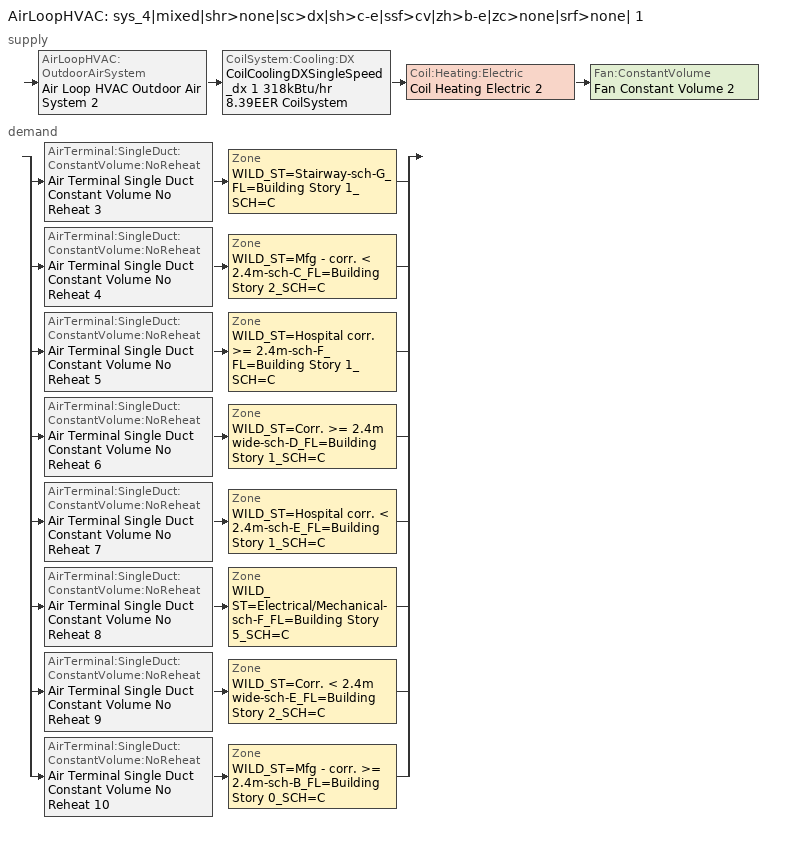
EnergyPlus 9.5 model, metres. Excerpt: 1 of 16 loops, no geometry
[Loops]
AirLoopHVAC 'sys_4|mixed|shr>none|sc>dx|sh>c-e|ssf>cv|zh>b-e|zc>none|srf>none| 1'
 supply: AirLoopHVAC:OutdoorAirSystem 'Air Loop HVAC Outdoor Air System 2' > CoilSystem:Cooling:DX 'CoilCoolingDXSingleSpeed_dx 1 318kBtu/hr 8.39EER CoilSystem' > Coil:Heating:Electric 'Coil Heating Electric 2' > Fan:ConstantVolume 'Fan Constant Volume 2'
 demand: split
  | AirTerminal:SingleDuct:ConstantVolume:NoReheat 'Air Terminal Single Duct Constant Volume No Reheat 3' > Zone 'WILD_ST=Stairway-sch-G_FL=Building Story 1_SCH=C'
  | AirTerminal:SingleDuct:ConstantVolume:NoReheat 'Air Terminal Single Duct Constant Volume No Reheat 4' > Zone 'WILD_ST=Mfg - corr. < 2.4m-sch-C_FL=Building Story 2_SCH=C'
  | AirTerminal:SingleDuct:ConstantVolume:NoReheat 'Air Terminal Single Duct Constant Volume No Reheat 5' > Zone 'WILD_ST=Hospital corr. >= 2.4m-sch-F_FL=Building Story 1_SCH=C'
  | AirTerminal:SingleDuct:ConstantVolume:NoReheat 'Air Terminal Single Duct Constant Volume No Reheat 6' > Zone 'WILD_ST=Corr. >= 2.4m wide-sch-D_FL=Building Story 1_SCH=C'
  | AirTerminal:SingleDuct:ConstantVolume:NoReheat 'Air Terminal Single Duct Constant Volume No Reheat 7' > Zone 'WILD_ST=Hospital corr. < 2.4m-sch-E_FL=Building Story 1_SCH=C'
  | AirTerminal:SingleDuct:ConstantVolume:NoReheat 'Air Terminal Single Duct Constant Volume No Reheat 8' > Zone 'WILD_ST=Electrical/Mechanical-sch-F_FL=Building Story 5_SCH=C'
  | AirTerminal:SingleDuct:ConstantVolume:NoReheat 'Air Terminal Single Duct Constant Volume No Reheat 9' > Zone 'WILD_ST=Corr. < 2.4m wide-sch-E_FL=Building Story 2_SCH=C'
  | AirTerminal:SingleDuct:ConstantVolume:NoReheat 'Air Terminal Single Duct Constant Volume No Reheat 10' > Zone 'WILD_ST=Mfg - corr. >= 2.4m-sch-B_FL=Building Story 0_SCH=C'
[ZoneControl:Thermostat] Temperature Difference Between Cutout And Setpoint {deltaC}=0
Name | Zone or ZoneList | Control Type Schedule | Control 1
WILD_ST=Corr. < 2.4m wide-sch-E_FL=Building Story 2_SCH=C Thermostat | WILD_ST=Corr. < 2.4m wide-sch-E_FL=Building Story 2_SCH=C | WILD_ST=Corr. < 2.4m wide-sch-E_FL=Building Story 2_SCH=C Thermostat Schedule | Space Function Corr. < 2.4m wide-sch-C Thermostat 1
WILD_ST=Corr. >= 2.4m wide-sch-D_FL=Building Story 1_SCH=C Thermostat | WILD_ST=Corr. >= 2.4m wide-sch-D_FL=Building Story 1_SCH=C | WILD_ST=Corr. >= 2.4m wide-sch-D_FL=Building Story 1_SCH=C Thermostat Schedule | Space Function Corr. >= 2.4m wide-sch-C Thermostat 1
WILD_ST=Electrical/Mechanical-sch-F_FL=Building Story 5_SCH=C Thermostat | WILD_ST=Electrical/Mechanical-sch-F_FL=Building Story 5_SCH=C | WILD_ST=Electrical/Mechanical-sch-F_FL=Building Story 5_SCH=C Thermostat Schedule | Space Function Electrical/Mechanical-sch-C Thermostat 1
WILD_ST=Hospital corr. < 2.4m-sch-E_FL=Building Story 1_SCH=C Thermostat | WILD_ST=Hospital corr. < 2.4m-sch-E_FL=Building Story 1_SCH=C | WILD_ST=Hospital corr. < 2.4m-sch-E_FL=Building Story 1_SCH=C Thermostat Schedule | Space Function Hospital corr. < 2.4m-sch-C Thermostat 1
WILD_ST=Hospital corr. >= 2.4m-sch-F_FL=Building Story 1_SCH=C Thermostat | WILD_ST=Hospital corr. >= 2.4m-sch-F_FL=Building Story 1_SCH=C | WILD_ST=Hospital corr. >= 2.4m-sch-F_FL=Building Story 1_SCH=C Thermostat Schedule | Space Function Hospital corr. >= 2.4m-sch-C Thermostat 1
WILD_ST=Mfg - corr. < 2.4m-sch-C_FL=Building Story 2_SCH=C Thermostat | WILD_ST=Mfg - corr. < 2.4m-sch-C_FL=Building Story 2_SCH=C | WILD_ST=Mfg - corr. < 2.4m-sch-C_FL=Building Story 2_SCH=C Thermostat Schedule | Space Function Mfg - corr. < 2.4m-sch-C Thermostat 3
WILD_ST=Mfg - corr. >= 2.4m-sch-B_FL=Building Story 0_SCH=C Thermostat | WILD_ST=Mfg - corr. >= 2.4m-sch-B_FL=Building Story 0_SCH=C | WILD_ST=Mfg - corr. >= 2.4m-sch-B_FL=Building Story 0_SCH=C Thermostat Schedule | Space Function Mfg - corr. >= 2.4m-sch-C Thermostat 1
WILD_ST=Stairway-sch-G_FL=Building Story 1_SCH=C Thermostat | WILD_ST=Stairway-sch-G_FL=Building Story 1_SCH=C | WILD_ST=Stairway-sch-G_FL=Building Story 1_SCH=C Thermostat Schedule | Space Function Stairway-sch-C Thermostat 1
[ThermostatSetpoint:DualSetpoint] Heating Setpoint Temperature Schedule=NECB-C-Thermostat Setpoint-Heating; Cooling Setpoint Temperature Schedule=NECB-C-Thermostat Setpoint-Cooling
Space Function Corr. < 2.4m wide-sch-C Thermostat 1; Space Function Corr. >= 2.4m wide-sch-C Thermostat 1; Space Function Electrical/Mechanical-sch-C Thermostat 1; Space Function Hospital corr. < 2.4m-sch-C Thermostat 1; Space Function Hospital corr. >= 2.4m-sch-C Thermostat 1; Space Function Mfg - corr. < 2.4m-sch-C Thermostat 3; Space Function Mfg - corr. >= 2.4m-sch-C Thermostat 1; Space Function Stairway-sch-C Thermostat 1
[ZoneHVAC:Baseboard:Convective:Electric] Availability Schedule=Always On Discrete; Heating Design Capacity {W}=Autosize; Efficiency=1
Zone HVAC Baseboard Convective Electric 9; Zone HVAC Baseboard Convective Electric 6; Zone HVAC Baseboard Convective Electric 8; Zone HVAC Baseboard Convective Electric 7; Zone HVAC Baseboard Convective Electric 5; Zone HVAC Baseboard Convective Electric 4; Zone HVAC Baseboard Convective Electric 10; Zone HVAC Baseboard Convective Electric 3
[Coil:Heating:Electric]
Coil Heating Electric 2: Availability Schedule=Always On Discrete; Efficiency=1; Nominal Capacity {W}=Autosize
[Zone equipment]
WILD_ST=Corr. < 2.4m wide-sch-E_FL=Building Story 2_SCH=C: Zone HVAC Baseboard Convective Electric 9, Air Terminal Single Duct Constant Volume No Reheat 9
WILD_ST=Corr. >= 2.4m wide-sch-D_FL=Building Story 1_SCH=C: Zone HVAC Baseboard Convective Electric 6, Air Terminal Single Duct Constant Volume No Reheat 6
WILD_ST=Electrical/Mechanical-sch-F_FL=Building Story 5_SCH=C: Zone HVAC Baseboard Convective Electric 8, Air Terminal Single Duct Constant Volume No Reheat 8
WILD_ST=Hospital corr. < 2.4m-sch-E_FL=Building Story 1_SCH=C: Zone HVAC Baseboard Convective Electric 7, Air Terminal Single Duct Constant Volume No Reheat 7
WILD_ST=Hospital corr. >= 2.4m-sch-F_FL=Building Story 1_SCH=C: Zone HVAC Baseboard Convective Electric 5, Air Terminal Single Duct Constant Volume No Reheat 5
WILD_ST=Mfg - corr. < 2.4m-sch-C_FL=Building Story 2_SCH=C: Zone HVAC Baseboard Convective Electric 4, Air Terminal Single Duct Constant Volume No Reheat 4
WILD_ST=Mfg - corr. >= 2.4m-sch-B_FL=Building Story 0_SCH=C: Zone HVAC Baseboard Convective Electric 10, Air Terminal Single Duct Constant Volume No Reheat 10
WILD_ST=Stairway-sch-G_FL=Building Story 1_SCH=C: Zone HVAC Baseboard Convective Electric 3, Air Terminal Single Duct Constant Volume No Reheat 3
[Sizing:Zone] Zone Cooling Design Supply Air Temperature Input Method=TemperatureDifference; Zone Cooling Design Supply Air Temperature {C}=14; Zone Cooling Design Supply Air Temperature Difference {deltaC}=11; Zone Heating Design Supply Air Temperature Input Method=TemperatureDifference; Zone Heating Design Supply Air Temperature {C}=40; Zone Heating Design Supply Air Temperature Difference {deltaC}=21; Zone Cooling Design Supply Air Humidity Ratio {kgWater/kgDryAir}=0.0085; Zone Heating Design Supply Air Humidity Ratio {kgWater/kgDryAir}=0.008; Zone Heating Sizing Factor=1.3; Zone Cooling Sizing Factor=1.1; Cooling Design Air Flow Method=DesignDay; Cooling Design Air Flow Rate {m3/s}=0; Cooling Minimum Air Flow per Zone Floor Area {m3/s-m2}=0.000762; Cooling Minimum Air Flow {m3/s}=0; Cooling Minimum Air Flow Fraction=0; Heating Design Air Flow Method=DesignDay; Heating Design Air Flow Rate {m3/s}=0; Heating Maximum Air Flow per Zone Floor Area {m3/s-m2}=0.002032; Heating Maximum Air Flow {m3/s}=0.141576; Heating Maximum Air Flow Fraction=0.3; Account for Dedicated Outdoor Air System=No
Name | Design Specification Outdoor Air Object
WILD_ST=Corr. < 2.4m wide-sch-E_FL=Building Story 2_SCH=C | Space Function Corr. < 2.4m wide-sch-C Ventilation
WILD_ST=Corr. >= 2.4m wide-sch-D_FL=Building Story 1_SCH=C | Space Function Corr. >= 2.4m wide-sch-C Ventilation
WILD_ST=Electrical/Mechanical-sch-F_FL=Building Story 5_SCH=C | Space Function Electrical/Mechanical-sch-C Ventilation
WILD_ST=Hospital corr. < 2.4m-sch-E_FL=Building Story 1_SCH=C | Space Function Hospital corr. < 2.4m-sch-C Ventilation
WILD_ST=Hospital corr. >= 2.4m-sch-F_FL=Building Story 1_SCH=C | Space Function Hospital corr. >= 2.4m-sch-C Ventilation
WILD_ST=Mfg - corr. < 2.4m-sch-C_FL=Building Story 2_SCH=C | Space Function Mfg - corr. < 2.4m-sch-C Ventilation
WILD_ST=Mfg - corr. >= 2.4m-sch-B_FL=Building Story 0_SCH=C | Space Function Mfg - corr. >= 2.4m-sch-C Ventilation
WILD_ST=Stairway-sch-G_FL=Building Story 1_SCH=C | Space Function Stairway-sch-C Ventilation
[Controller:MechanicalVentilation]
Controller Mechanical Ventilation 2: Availability Schedule=sys_4|mixed|shr>none|sc>dx|sh>c-e|ssf>cv|zh>b-e|zc>none|srf>none| 1 Occ Sch; Demand Controlled Ventilation=No; System Outdoor Air Method=ZoneSum; Zone or ZoneList Name 1=WILD_ST=Corr. < 2.4m wide-sch-E_FL=Building Story 2_SCH=C; Design Specification Outdoor Air Object Name 1=Space Function Corr. < 2.4m wide-sch-C Ventilation; Zone or ZoneList Name 2=WILD_ST=Corr. >= 2.4m wide-sch-D_FL=Building Story 1_SCH=C; Design Specification Outdoor Air Object Name 2=Space Function Corr. >= 2.4m wide-sch-C Ventilation; Zone or ZoneList Name 3=WILD_ST=Electrical/Mechanical-sch-F_FL=Building Story 5_SCH=C; Design Specification Outdoor Air Object Name 3=Space Function Electrical/Mechanical-sch-C Ventilation; Zone or ZoneList Name 4=WILD_ST=Hospital corr. < 2.4m-sch-E_FL=Building Story 1_SCH=C; Design Specification Outdoor Air Object Name 4=Space Function Hospital corr. < 2.4m-sch-C Ventilation; Zone or ZoneList Name 5=WILD_ST=Hospital corr. >= 2.4m-sch-F_FL=Building Story 1_SCH=C; Design Specification Outdoor Air Object Name 5=Space Function Hospital corr. >= 2.4m-sch-C Ventilation; Zone or ZoneList Name 6=WILD_ST=Mfg - corr. < 2.4m-sch-C_FL=Building Story 2_SCH=C; Design Specification Outdoor Air Object Name 6=Space Function Mfg - corr. < 2.4m-sch-C Ventilation; Zone or ZoneList Name 7=WILD_ST=Mfg - corr. >= 2.4m-sch-B_FL=Building Story 0_SCH=C; Design Specification Outdoor Air Object Name 7=Space Function Mfg - corr. >= 2.4m-sch-C Ventilation; Zone or ZoneList Name 8=WILD_ST=Stairway-sch-G_FL=Building Story 1_SCH=C; Design Specification Outdoor Air Object Name 8=Space Function Stairway-sch-C Ventilation
[DesignSpecification:OutdoorAir] Outdoor Air Method=Sum; Outdoor Air Flow per Person {m3/s-person}=0; Outdoor Air Flow per Zone {m3/s}=0; Outdoor Air Flow Air Changes per Hour {1/hr}=0
Name | Outdoor Air Flow per Zone Floor Area {m3/s-m2}
Space Function Corr. < 2.4m wide-sch-C Ventilation; Space Function Corr. >= 2.4m wide-sch-C Ventilation; Space Function Electrical/Mechanical-sch-C Ventilation; Space Function Stairway-sch-C Ventilation | 0.000254
Space Function Hospital corr. < 2.4m-sch-C Ventilation; Space Function Hospital corr. >= 2.4m-sch-C Ventilation | 0.000508
Space Function Mfg - corr. < 2.4m-sch-C Ventilation; Space Function Mfg - corr. >= 2.4m-sch-C Ventilation | 0.00762
[AirTerminal:SingleDuct:ConstantVolume:NoReheat] Availability Schedule=Always On Discrete; Maximum Air Flow Rate {m3/s}=AutoSize
Air Terminal Single Duct Constant Volume No Reheat 9; Air Terminal Single Duct Constant Volume No Reheat 6; Air Terminal Single Duct Constant Volume No Reheat 8; Air Terminal Single Duct Constant Volume No Reheat 7; Air Terminal Single Duct Constant Volume No Reheat 5; Air Terminal Single Duct Constant Volume No Reheat 4; Air Terminal Single Duct Constant Volume No Reheat 10; Air Terminal Single Duct Constant Volume No Reheat 3
[Fan:ConstantVolume]
Fan Constant Volume 2: Availability Schedule=sys_4|mixed|shr>none|sc>dx|sh>c-e|ssf>cv|zh>b-e|zc>none|srf>none| 1 Occ Sch; Fan Total Efficiency=0.39975; Pressure Rise {Pa}=640; Maximum Flow Rate {m3/s}=AutoSize; Motor Efficiency=0.615; Motor In Airstream Fraction=1
[AirLoopHVAC]
sys_4|mixed|shr>none|sc>dx|sh>c-e|ssf>cv|zh>b-e|zc>none|srf>none| 1: Design Supply Air Flow Rate {m3/s}=AutoSize; Design Return Air Flow Fraction of Supply Air Flow=1
[Sizing:System]
sys_4|mixed|shr>none|sc>dx|sh>c-e|ssf>cv|zh>b-e|zc>none|srf>none| 1: Type of Load to Size On=Sensible; Design Outdoor Air Flow Rate {m3/s}=Autosize; Central Heating Maximum System Air Flow Ratio=1; Preheat Design Temperature {C}=7; Preheat Design Humidity Ratio {kgWater/kgDryAir}=0.008; Precool Design Temperature {C}=13; Precool Design Humidity Ratio {kgWater/kgDryAir}=0.008; Central Cooling Design Supply Air Temperature {C}=13; Central Heating Design Supply Air Temperature {C}=43; Type of Zone Sum to Use=NonCoincident; 100% Outdoor Air in Cooling=No; 100% Outdoor Air in Heating=No; Central Cooling Design Supply Air Humidity Ratio {kgWater/kgDryAir}=0.0085; Central Heating Design Supply Air Humidity Ratio {kgWater/kgDryAir}=0.008; Cooling Supply Air Flow Rate Method=DesignDay; Cooling Supply Air Flow Rate {m3/s}=0; Cooling Supply Air Flow Rate Per Floor Area {m3/s-m2}=0.00996765; Cooling Fraction of Autosized Cooling Supply Air Flow Rate=1; Cooling Supply Air Flow Rate Per Unit Cooling Capacity {m3/s-W}=3.94755e-05; Heating Supply Air Flow Rate Method=DesignDay; Heating Supply Air Flow Rate {m3/s}=0; Heating Supply Air Flow Rate Per Floor Area {m3/s-m2}=0.00996765; Heating Fraction of Autosized Heating Supply Air Flow Rate=1; Heating Fraction of Autosized Cooling Supply Air Flow Rate=1; Heating Supply Air Flow Rate Per Unit Heating Capacity {m3/s-W}=3.15882e-05; System Outdoor Air Method=ZoneSum; Zone Maximum Outdoor Air Fraction=1; Cooling Design Capacity Method=CoolingDesignCapacity; Cooling Design Capacity {W}=Autosize; Cooling Design Capacity Per Floor Area {W/m2}=234.7; Fraction of Autosized Cooling Design Capacity=1; Heating Design Capacity Method=HeatingDesignCapacity; Heating Design Capacity {W}=Autosize; Heating Design Capacity Per Floor Area {W/m2}=157; Fraction of Autosized Heating Design Capacity=1; Central Cooling Capacity Control Method=OnOff
[Controller:OutdoorAir]
Controller Outdoor Air 2: Minimum Outdoor Air Flow Rate {m3/s}=Autosize; Maximum Outdoor Air Flow Rate {m3/s}=Autosize; Economizer Control Type=DifferentialEnthalpy; Economizer Control Action Type=ModulateFlow; Lockout Type=NoLockout; Minimum Limit Type=FixedMinimum; Minimum Outdoor Air Schedule=sys_4|mixed|shr>none|sc>dx|sh>c-e|ssf>cv|zh>b-e|zc>none|srf>none| 1 Occ Sch; Mechanical Ventilation Controller=Controller Mechanical Ventilation 2; High Humidity Control=No; Control High Indoor Humidity Based on Outdoor Humidity Ratio=Yes; Heat Recovery Bypass Control Type=BypassWhenWithinEconomizerLimits
[SetpointManager:MixedAir] Control Variable=Temperature
Node 57 OS Default SPM; Node 56 OS Default SPM; Node 54 OS Default SPM
[CoilSystem:Cooling:DX]
CoilCoolingDXSingleSpeed_dx 1 318kBtu/hr 8.39EER CoilSystem: Availability Schedule=Always On Discrete; Cooling Coil=CoilCoolingDXSingleSpeed_dx 1 318kBtu/hr 8.39EER
[Coil:Cooling:DX:SingleSpeed]
CoilCoolingDXSingleSpeed_dx 1 318kBtu/hr 8.39EER: Availability Schedule=Always On Discrete; Gross Rated Total Cooling Capacity {W}=Autosize; Gross Rated Sensible Heat Ratio=Autosize; Gross Rated Cooling COP {W/W}=2.92983; Rated Air Flow Rate {m3/s}=Autosize; Rated Evaporator Fan Power Per Volume Flow Rate {W/(m3/s)}=773.3; Total Cooling Capacity Function of Temperature Curve=DXCOOL-NECB2011-REF-CAPFT; Total Cooling Capacity Function of Flow Fraction Curve=DXCOOL-NECB2011-REF-CAPFFLOW; Energy Input Ratio Function of Temperature Curve=DXCOOL-NECB2011-REF-COOLEIRFT; Energy Input Ratio Function of Flow Fraction Curve=DXCOOL-NECB2011-REF-COOLEIRFFLOW; Part Load Fraction Correlation Curve=DXCOOL-NECB2011-REF-COOLPLFFPLR; Minimum Outdoor Dry-Bulb Temperature for Compressor Operation {C}=-25; Condenser Type=AirCooled; Evaporative Condenser Effectiveness=0; Evaporative Condenser Air Flow Rate {m3/s}=Autosize; Evaporative Condenser Pump Rated Power Consumption {W}=Autosize; Crankcase Heater Capacity {W}=0; Maximum Outdoor Dry-Bulb Temperature for Crankcase Heater Operation {C}=0; Basin Heater Capacity {W/K}=0; Basin Heater Setpoint Temperature {C}=10
[SetpointManager:SingleZone:Reheat]
Setpoint Manager Single Zone Reheat 2: Control Variable=Temperature; Minimum Supply Air Temperature {C}=13; Maximum Supply Air Temperature {C}=43; Control Zone=WILD_ST=Stairway-sch-G_FL=Building Story 1_SCH=C
[Schedule:Compact]
WILD_ST=Corr. < 2.4m wide-sch-E_FL=Building Story 2_SCH=C Thermostat Schedule; WILD_ST=Corr. >= 2.4m wide-sch-D_FL=Building Story 1_SCH=C Thermostat Schedule; WILD_ST=Electrical/Mechanical-sch-F_FL=Building Story 5_SCH=C Thermostat Schedule; WILD_ST=Hospital corr. < 2.4m-sch-E_FL=Building Story 1_SCH=C Thermostat Schedule; WILD_ST=Hospital corr. >= 2.4m-sch-F_FL=Building Story 1_SCH=C Thermostat Schedule; WILD_ST=Mfg - corr. < 2.4m-sch-C_FL=Building Story 2_SCH=C Thermostat Schedule; WILD_ST=Mfg - corr. >= 2.4m-sch-B_FL=Building Story 0_SCH=C Thermostat Schedule; WILD_ST=Stairway-sch-G_FL=Building Story 1_SCH=C Thermostat Schedule: Through: 12/31, For: AllDays, Until: 24:00, 4
[Schedule:Day:Interval]
NECB-C-Thermostat Setpoint-Heating Sun|Hol Day: No, 09:00, 18, 10:00, 20, 19:00, 22, 24:00, 18
NECB-C-Thermostat Setpoint-Heating Default|Wkdy Day; NECB-C-Thermostat Setpoint-Heating Sat Day; NECB-C-Thermostat Setpoint-Heating Default: No, 07:00, 18, 08:00, 20, 21:00, 22, 24:00, 18
NECB-C-Thermostat Setpoint-Cooling Sun|Hol Day: No, 09:00, 35, 19:00, 24, 24:00, 35
NECB-C-Thermostat Setpoint-Cooling Default|Wkdy Day; NECB-C-Thermostat Setpoint-Cooling Sat Day; NECB-C-Thermostat Setpoint-Cooling Default: No, 07:00, 35, 21:00, 24, 24:00, 35
sys_4|mixed|shr>none|sc>dx|sh>c-e|ssf>cv|zh>b-e|zc>none|srf>none| 1 Occ Sch Sunday: No, 11:00, 0, 19:00, 1, 24:00, 0
sys_4|mixed|shr>none|sc>dx|sh>c-e|ssf>cv|zh>b-e|zc>none|srf>none| 1 Occ Sch Default: No, 09:00, 0, 21:00, 1, 24:00, 0
sys_4|mixed|shr>none|sc>dx|sh>c-e|ssf>cv|zh>b-e|zc>none|srf>none| 1 Occ Sch Summer Design Day; sys_4|mixed|shr>none|sc>dx|sh>c-e|ssf>cv|zh>b-e|zc>none|srf>none| 1 Occ Sch Winter Design Day: No, 24:00, 1
[Schedule:Week:Daily]
NECB-C-Thermostat Setpoint-Heating Week Rule - Jan1-Dec31: NECB-C-Thermostat Setpoint-Heating Sun|Hol Day, NECB-C-Thermostat Setpoint-Heating Default|Wkdy Day, NECB-C-Thermostat Setpoint-Heating Default|Wkdy Day, NECB-C-Thermostat Setpoint-Heating Default|Wkdy Day, NECB-C-Thermostat Setpoint-Heating Default|Wkdy Day, NECB-C-Thermostat Setpoint-Heating Default|Wkdy Day, NECB-C-Thermostat Setpoint-Heating Sat Day, NECB-C-Thermostat Setpoint-Heating Default, NECB-C-Thermostat Setpoint-Heating Default, NECB-C-Thermostat Setpoint-Heating Default, NECB-C-Thermostat Setpoint-Heating Default, NECB-C-Thermostat Setpoint-Heating Default
NECB-C-Thermostat Setpoint-Cooling Week Rule - Jan1-Dec31: NECB-C-Thermostat Setpoint-Cooling Sun|Hol Day, NECB-C-Thermostat Setpoint-Cooling Default|Wkdy Day, NECB-C-Thermostat Setpoint-Cooling Default|Wkdy Day, NECB-C-Thermostat Setpoint-Cooling Default|Wkdy Day, NECB-C-Thermostat Setpoint-Cooling Default|Wkdy Day, NECB-C-Thermostat Setpoint-Cooling Default|Wkdy Day, NECB-C-Thermostat Setpoint-Cooling Sat Day, NECB-C-Thermostat Setpoint-Cooling Default, NECB-C-Thermostat Setpoint-Cooling Default, NECB-C-Thermostat Setpoint-Cooling Default, NECB-C-Thermostat Setpoint-Cooling Default, NECB-C-Thermostat Setpoint-Cooling Default
sys_4|mixed|shr>none|sc>dx|sh>c-e|ssf>cv|zh>b-e|zc>none|srf>none| 1 Occ Sch Week Rule - Jan1-Dec31: sys_4|mixed|shr>none|sc>dx|sh>c-e|ssf>cv|zh>b-e|zc>none|srf>none| 1 Occ Sch Sunday, sys_4|mixed|shr>none|sc>dx|sh>c-e|ssf>cv|zh>b-e|zc>none|srf>none| 1 Occ Sch Default, sys_4|mixed|shr>none|sc>dx|sh>c-e|ssf>cv|zh>b-e|zc>none|srf>none| 1 Occ Sch Default, sys_4|mixed|shr>none|sc>dx|sh>c-e|ssf>cv|zh>b-e|zc>none|srf>none| 1 Occ Sch Default, sys_4|mixed|shr>none|sc>dx|sh>c-e|ssf>cv|zh>b-e|zc>none|srf>none| 1 Occ Sch Default, sys_4|mixed|shr>none|sc>dx|sh>c-e|ssf>cv|zh>b-e|zc>none|srf>none| 1 Occ Sch Default, sys_4|mixed|shr>none|sc>dx|sh>c-e|ssf>cv|zh>b-e|zc>none|srf>none| 1 Occ Sch Default, sys_4|mixed|shr>none|sc>dx|sh>c-e|ssf>cv|zh>b-e|zc>none|srf>none| 1 Occ Sch Default, sys_4|mixed|shr>none|sc>dx|sh>c-e|ssf>cv|zh>b-e|zc>none|srf>none| 1 Occ Sch Summer Design Day, sys_4|mixed|shr>none|sc>dx|sh>c-e|ssf>cv|zh>b-e|zc>none|srf>none| 1 Occ Sch Winter Design Day, sys_4|mixed|shr>none|sc>dx|sh>c-e|ssf>cv|zh>b-e|zc>none|srf>none| 1 Occ Sch Default, sys_4|mixed|shr>none|sc>dx|sh>c-e|ssf>cv|zh>b-e|zc>none|srf>none| 1 Occ Sch Default
[Schedule:Year]
NECB-C-Thermostat Setpoint-Heating: NECB-C-Thermostat Setpoint-Heating Week Rule - Jan1-Dec31, 1, 1, 12, 31
NECB-C-Thermostat Setpoint-Cooling: NECB-C-Thermostat Setpoint-Cooling Week Rule - Jan1-Dec31, 1, 1, 12, 31
sys_4|mixed|shr>none|sc>dx|sh>c-e|ssf>cv|zh>b-e|zc>none|srf>none| 1 Occ Sch: sys_4|mixed|shr>none|sc>dx|sh>c-e|ssf>cv|zh>b-e|zc>none|srf>none| 1 Occ Sch Week Rule - Jan1-Dec31, 1, 1, 12, 31
[Schedule:Constant]
Always On Discrete: Hourly Value=1
[Curve:Biquadratic] Minimum Value of x {BasedOnField A2}=13; Maximum Value of x {BasedOnField A2}=24; Minimum Value of y {BasedOnField A3}=24; Maximum Value of y {BasedOnField A3}=46
Name | Coefficient1 Constant | Coefficient2 x | Coefficient3 x**2 | Coefficient4 y | Coefficient5 y**2 | Coefficient6 x*y
DXCOOL-NECB2011-REF-CAPFT | 0.867905 | 0.0142459 | 0.00055436 | -0.0075575 | 3.3e-05 | -0.0001918
DXCOOL-NECB2011-REF-COOLEIRFT | 0.114171 | 0.0281822 | -0.0004199 | 0.0214108 | 0.000161028 | -0.000679104
[Curve:Quadratic] Minimum Value of x {BasedOnField A2}=0.5; Maximum Value of x {BasedOnField A2}=1.5
Name | Coefficient1 Constant | Coefficient2 x | Coefficient3 x**2
DXCOOL-NECB2011-REF-CAPFFLOW | 0.8 | 0.2 | 0
DXCOOL-NECB2011-REF-COOLEIRFFLOW | 1.1552 | -0.1808 | 0.0256
[Curve:Cubic]
DXCOOL-NECB2011-REF-COOLPLFFPLR: Coefficient1 Constant=0.0277; Coefficient2 x=4.9151; Coefficient3 x**2=-8.184; Coefficient4 x**3=4.2702; Minimum Value of x {BasedOnField A2}=0.7; Maximum Value of x {BasedOnField A2}=1
